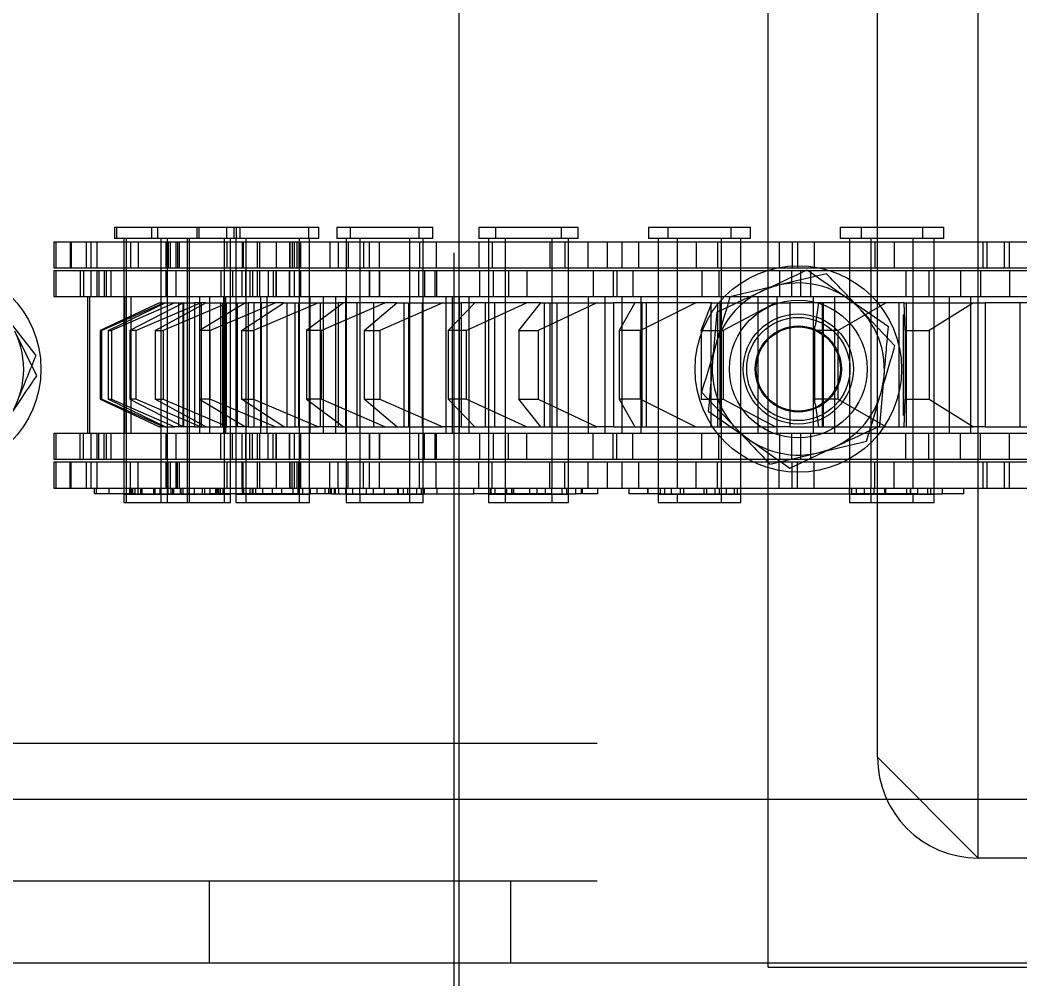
# Model space of a CAD drawing. Header units: metres. Extents: x 0 to 21025, y 0 to 14850.
# Drawn here: x 2676.8 to 2734.9, y 9045.7 to 9101.4 of the extents above; entities that cross this region are included whole.
import ezdxf

# ---------------------------------------------------------------- set-up
doc = ezdxf.new("R2010")
doc.units = ezdxf.units.M
doc.header["$LTSCALE"] = 25
doc.linetypes.add('HIDDEN2', pattern=[4.7625, 3.175, -1.5875])
for name, color, linetype in [('SL1', 8, 'Continuous'), ('SL4', 4, 'Continuous'), ('ST1', 7, 'HIDDEN2')]:
    doc.layers.add(name, color=color, linetype=linetype)

msp = doc.modelspace()

# ---------------------------------------------------------------- linework, layer by layer
at = {"layer": 'SL1'}
msp.add_line((2702.284, 9379.634), (2702.284, 9003.134), dxfattribs=at)
at = {"layer": 'SL4'}
for p, q in [((2723.646, 9086.677), (2720.838, 9086.007)), ((2727.615, 9082.484), (2725.63, 9084.58)), ((2677.759, 9080.754), (2676.488, 9083.346)), ((2716.383, 9079.804), (2718.367, 9077.707)), ((2720.351, 9075.61), (2723.159, 9076.28)), ((2598.759, 9056.144), (2753.999, 9056.144)), ((3543.761, 9046.619), (2593.759, 9046.619))]:
    msp.add_line(p, q, dxfattribs=at)
for centre, start, end in [((2721.999, 9081.144), 103.42102, 163.42102), ((2721.999, 9081.144), 43.42102, 103.42102), ((2721.999, 9081.144), 343.42102, 43.42102), ((2671.999, 9081.144), 326.13507, 26.13507), ((2721.999, 9081.144), 163.42102, 223.42102), ((2721.999, 9081.144), 283.42102, 343.42102), ((2721.999, 9081.144), 223.42102, 283.42102)]:
    msp.add_arc(centre, 5, start, end, dxfattribs=at)
for points, knots in [([(2725.63, 9084.58), (2725.583, 9084.63), (2724.913, 9085.338), (2724.257, 9086.032), (2723.646, 9086.677)], [0, 0, 0, 0, 0.070201, 1, 1, 1, 1]), ([(2720.838, 9086.007), (2720.772, 9085.991), (2719.824, 9085.765), (2718.894, 9085.543), (2718.03, 9085.337)], [0, 0, 0, 0, 0.070201, 1, 1, 1, 1]), ([(2718.03, 9085.337), (2717.974, 9085.147), (2717.706, 9084.246), (2717.427, 9083.309), (2717.207, 9082.57)], [0, 0, 0, 0, 0.2110008, 1, 1, 1, 1]), ([(2717.207, 9082.57), (2717.142, 9082.353), (2716.863, 9081.417), (2716.592, 9080.504), (2716.383, 9079.804)], [0, 0, 0, 0, 0.231849, 1, 1, 1, 1]), ([(2726.791, 9079.717), (2727.011, 9080.456), (2727.29, 9081.393), (2727.558, 9082.294), (2727.615, 9082.484)], [0, 0, 0, 0, 0.788999, 1, 1, 1, 1]), ([(2676.151, 9078.357), (2676.58, 9078.998), (2677.125, 9079.809), (2677.649, 9080.59), (2677.759, 9080.754)], [0, 0, 0, 0, 0.788999, 1, 1, 1, 1]), ([(2725.967, 9076.95), (2726.176, 9077.651), (2726.448, 9078.564), (2726.726, 9079.5), (2726.791, 9079.717)], [0, 0, 0, 0, 0.768151, 1, 1, 1, 1]), ([(2718.367, 9077.707), (2718.414, 9077.657), (2719.084, 9076.949), (2719.741, 9076.255), (2720.351, 9075.61)], [0, 0, 0, 0, 0.070201, 1, 1, 1, 1]), ([(2723.159, 9076.28), (2723.226, 9076.296), (2724.174, 9076.522), (2725.103, 9076.744), (2725.967, 9076.95)], [0, 0, 0, 0, 0.070201, 1, 1, 1, 1])]:
    msp.add_open_spline(points, degree=3, knots=knots, dxfattribs=at)
at = {"layer": 'ST1'}
for p, q in [((2720.249, 9046.384), (2720.249, 9336.384)), ((2732.449, 9052.734), (2732.449, 9330.034)), ((2726.599, 9058.584), (2726.599, 9324.184)), ((2701.999, 9008.519), (2701.999, 9153.134)), ((2682.271, 9089.384), (2684.421, 9089.384)), ((2682.271, 9089.384), (2682.271, 9088.725)), ((2682.391, 9089.384), (2682.391, 9088.725)), ((2684.421, 9089.384), (2687.641, 9089.384)), ((2684.421, 9089.384), (2684.421, 9088.725)), ((2684.776, 9089.384), (2684.776, 9088.725)), ((2687.068, 9088.725), (2687.068, 9089.384)), ((2687.188, 9088.725), (2687.188, 9089.384)), ((2687.641, 9089.384), (2688.772, 9089.384)), ((2688.772, 9089.384), (2691.992, 9089.384)), ((2688.772, 9089.384), (2688.772, 9088.725)), ((2689.218, 9088.725), (2689.218, 9089.384)), ((2689.35, 9089.384), (2689.35, 9088.725)), ((2689.573, 9088.725), (2689.573, 9089.384)), ((2691.992, 9089.384), (2693.569, 9089.384)), ((2693.569, 9089.384), (2694.147, 9089.384)), ((2693.569, 9088.725), (2693.569, 9089.384)), ((2694.147, 9088.725), (2694.147, 9089.384)), ((2695.182, 9089.384), (2699.142, 9089.384)), ((2695.182, 9089.384), (2695.182, 9088.725)), ((2695.966, 9089.384), (2695.966, 9088.725)), ((2699.142, 9089.384), (2699.979, 9089.384)), ((2699.979, 9089.384), (2700.763, 9089.384)), ((2699.979, 9088.725), (2699.979, 9089.384)), ((2700.763, 9088.725), (2700.763, 9089.384)), ((2703.448, 9089.384), (2707.407, 9089.384)), ((2703.448, 9089.384), (2703.448, 9088.725)), ((2704.412, 9089.384), (2704.412, 9088.725)), ((2707.407, 9089.384), (2708.245, 9089.384)), ((2708.245, 9089.384), (2709.209, 9089.384)), ((2708.245, 9088.725), (2708.245, 9089.384)), ((2709.209, 9088.725), (2709.209, 9089.384)), ((2713.302, 9089.384), (2717.802, 9089.384)), ((2713.302, 9089.384), (2713.302, 9088.725)), ((2714.415, 9089.384), (2714.415, 9088.725)), ((2717.802, 9089.384), (2718.099, 9089.384)), ((2718.099, 9089.384), (2719.212, 9089.384)), ((2718.099, 9088.725), (2718.099, 9089.384)), ((2719.212, 9088.725), (2719.212, 9089.384)), ((2724.428, 9089.384), (2728.928, 9089.384)), ((2724.428, 9089.384), (2724.428, 9088.725)), ((2725.655, 9089.384), (2725.655, 9088.725)), ((2728.928, 9089.384), (2729.225, 9089.384)), ((2729.225, 9089.384), (2730.452, 9089.384)), ((2729.225, 9088.725), (2729.225, 9089.384)), ((2730.452, 9088.725), (2730.452, 9089.384)), ((2678.75, 9088.541), (2680.9, 9088.541)), ((2678.75, 9088.541), (2678.75, 9087.021)), ((2678.869, 9088.541), (2678.869, 9087.021)), ((2679.703, 9088.541), (2679.703, 9087.021)), ((2679.763, 9088.541), (2679.763, 9087.021)), ((2680.657, 9087.021), (2680.657, 9088.541)), ((2680.9, 9088.541), (2683.213, 9088.541)), ((2680.9, 9088.541), (2680.9, 9087.021)), ((2681.255, 9088.541), (2681.255, 9087.021)), ((2684.421, 9088.725), (2682.271, 9088.725)), ((2682.825, 9088.725), (2682.825, 9074.227)), ((2682.825, 9088.541), (2682.825, 9087.021)), ((2682.944, 9088.725), (2682.944, 9074.227)), ((2682.944, 9088.541), (2682.944, 9087.021)), ((2683.213, 9088.541), (2683.213, 9087.021)), ((2683.213, 9088.541), (2685.25, 9088.541)), ((2683.657, 9088.541), (2683.657, 9087.021)), ((2687.641, 9088.725), (2684.421, 9088.725)), ((2684.975, 9088.725), (2684.975, 9074.227)), ((2684.975, 9088.541), (2684.975, 9087.021)), ((2685.25, 9088.541), (2691.661, 9088.541)), ((2685.25, 9088.541), (2685.25, 9087.021)), ((2685.33, 9088.725), (2685.33, 9074.227)), ((2685.33, 9088.541), (2685.33, 9087.021)), ((2685.388, 9088.541), (2685.388, 9087.021)), ((2685.526, 9087.021), (2685.526, 9088.541)), ((2685.829, 9088.541), (2685.829, 9087.021)), ((2685.944, 9088.541), (2685.944, 9087.021)), ((2686.059, 9087.021), (2686.059, 9088.541)), ((2686.515, 9074.227), (2686.515, 9088.725)), ((2686.515, 9087.021), (2686.515, 9088.541)), ((2686.634, 9074.227), (2686.634, 9088.725)), ((2686.634, 9087.021), (2686.634, 9088.541)), ((2688.772, 9088.725), (2687.641, 9088.725)), ((2688.665, 9074.227), (2688.665, 9088.725)), ((2688.665, 9087.021), (2688.665, 9088.541)), ((2691.992, 9088.725), (2688.772, 9088.725)), ((2688.802, 9088.541), (2688.802, 9087.021)), ((2689.02, 9074.227), (2689.02, 9088.725)), ((2689.02, 9087.021), (2689.02, 9088.541)), ((2689.325, 9088.725), (2689.325, 9074.227)), ((2689.325, 9088.541), (2689.325, 9087.021)), ((2689.696, 9088.541), (2689.696, 9087.021)), ((2689.756, 9088.541), (2689.756, 9087.021)), ((2689.904, 9088.725), (2689.904, 9074.227)), ((2689.904, 9088.541), (2689.904, 9087.021)), ((2690.59, 9087.021), (2690.59, 9088.541)), ((2690.709, 9087.021), (2690.709, 9088.541)), ((2691.661, 9088.541), (2695.854, 9088.541)), ((2691.661, 9088.541), (2691.661, 9087.021)), ((2693.569, 9088.725), (2691.992, 9088.725)), ((2692.445, 9088.541), (2692.445, 9087.021)), ((2692.463, 9088.541), (2692.463, 9087.021)), ((2692.602, 9088.541), (2692.602, 9087.021)), ((2692.74, 9087.021), (2692.74, 9088.541)), ((2692.864, 9088.541), (2692.864, 9087.021)), ((2692.979, 9088.541), (2692.979, 9087.021)), ((2693.015, 9074.227), (2693.015, 9088.725)), ((2693.015, 9087.021), (2693.015, 9088.541)), ((2693.095, 9087.021), (2693.095, 9088.541)), ((2694.147, 9088.725), (2693.569, 9088.725)), ((2693.594, 9074.227), (2693.594, 9088.725)), ((2693.594, 9087.021), (2693.594, 9088.541)), ((2694.777, 9088.541), (2694.777, 9087.021)), ((2699.142, 9088.725), (2695.182, 9088.725)), ((2695.267, 9088.541), (2695.267, 9087.021)), ((2695.736, 9088.725), (2695.736, 9074.227)), ((2695.736, 9088.541), (2695.736, 9087.021)), ((2695.854, 9088.541), (2695.854, 9087.021)), ((2695.854, 9088.541), (2699.986, 9088.541)), ((2696.52, 9088.725), (2696.52, 9074.227)), ((2696.52, 9088.541), (2696.52, 9087.021)), ((2696.745, 9088.541), (2696.745, 9087.021)), ((2697.09, 9087.021), (2697.09, 9088.541)), ((2697.669, 9087.021), (2697.669, 9088.541)), ((2699.979, 9088.725), (2699.142, 9088.725)), ((2699.426, 9074.227), (2699.426, 9088.725)), ((2699.426, 9087.021), (2699.426, 9088.541)), ((2700.763, 9088.725), (2699.979, 9088.725)), ((2699.986, 9088.541), (2699.986, 9087.021)), ((2699.986, 9088.541), (2709.78, 9088.541)), ((2700.21, 9074.227), (2700.21, 9088.725)), ((2700.21, 9087.021), (2700.21, 9088.541)), ((2700.967, 9088.541), (2700.967, 9087.021)), ((2703.441, 9088.541), (2703.441, 9087.021)), ((2707.407, 9088.725), (2703.448, 9088.725)), ((2704.001, 9088.725), (2704.001, 9074.227)), ((2704.001, 9088.541), (2704.001, 9087.021)), ((2704.208, 9088.541), (2704.208, 9087.021)), ((2704.965, 9088.725), (2704.965, 9074.227)), ((2704.965, 9088.541), (2704.965, 9087.021)), ((2708.245, 9088.725), (2707.407, 9088.725)), ((2707.573, 9088.541), (2707.573, 9087.021)), ((2707.691, 9074.227), (2707.691, 9088.725)), ((2707.691, 9087.021), (2707.691, 9088.541)), ((2709.209, 9088.725), (2708.245, 9088.725)), ((2708.431, 9088.541), (2708.431, 9087.021)), ((2708.655, 9074.227), (2708.655, 9088.725)), ((2708.655, 9087.021), (2708.655, 9088.541)), ((2709.78, 9088.541), (2716.073, 9088.541)), ((2709.78, 9088.541), (2709.78, 9087.021)), ((2710.894, 9088.541), (2710.894, 9087.021)), ((2711.766, 9087.021), (2711.766, 9088.541)), ((2712.73, 9087.021), (2712.73, 9088.541)), ((2717.802, 9088.725), (2713.302, 9088.725)), ((2713.855, 9088.725), (2713.855, 9074.227)), ((2713.855, 9088.541), (2713.855, 9087.021)), ((2714.969, 9088.725), (2714.969, 9074.227)), ((2714.969, 9088.541), (2714.969, 9087.021)), ((2716.073, 9088.541), (2716.073, 9087.021)), ((2716.073, 9088.541), (2721.636, 9088.541)), ((2717.297, 9088.541), (2717.297, 9087.021)), ((2717.545, 9074.227), (2717.545, 9088.725)), ((2717.545, 9087.021), (2717.545, 9088.541)), ((2718.099, 9088.725), (2717.802, 9088.725)), ((2719.212, 9088.725), (2718.099, 9088.725)), ((2718.659, 9074.227), (2718.659, 9088.725)), ((2718.659, 9087.021), (2718.659, 9088.541)), ((2720.891, 9088.541), (2720.891, 9087.021)), ((2721.636, 9088.541), (2721.636, 9087.021)), ((2721.636, 9088.541), (2732.747, 9088.541)), ((2721.95, 9088.541), (2721.95, 9087.021)), ((2722.917, 9088.541), (2722.917, 9087.021)), ((2728.928, 9088.725), (2724.428, 9088.725)), ((2724.982, 9088.725), (2724.982, 9074.227)), ((2724.982, 9088.541), (2724.982, 9087.021)), ((2726.208, 9088.725), (2726.208, 9074.227)), ((2726.208, 9088.541), (2726.208, 9087.021)), ((2726.454, 9088.541), (2726.454, 9087.021)), ((2727.57, 9088.541), (2727.57, 9087.021)), ((2728.672, 9074.227), (2728.672, 9088.725)), ((2728.672, 9087.021), (2728.672, 9088.541)), ((2729.225, 9088.725), (2728.928, 9088.725)), ((2730.452, 9088.725), (2729.225, 9088.725)), ((2729.898, 9074.227), (2729.898, 9088.725)), ((2729.898, 9087.021), (2729.898, 9088.541)), ((2732.747, 9088.541), (2732.948, 9088.541)), ((2732.747, 9087.021), (2732.747, 9088.541)), ((2732.948, 9088.541), (2741.292, 9088.541)), ((2732.948, 9088.541), (2732.948, 9087.021)), ((2733.973, 9087.021), (2733.973, 9088.541)), ((2734.248, 9088.541), (2734.248, 9087.021)), ((2678.75, 9087.021), (2680.9, 9087.021)), ((2678.75, 9086.869), (2680.283, 9086.869)), ((2678.75, 9086.869), (2678.75, 9085.349)), ((2678.869, 9086.869), (2678.869, 9085.349)), ((2680.283, 9086.869), (2680.283, 9085.349)), ((2680.283, 9086.869), (2680.9, 9086.869)), ((2680.478, 9086.869), (2680.478, 9085.349)), ((2680.9, 9087.021), (2683.213, 9087.021)), ((2680.9, 9086.869), (2685.25, 9086.869)), ((2680.9, 9086.869), (2680.9, 9085.349)), ((2681.255, 9086.869), (2681.255, 9085.349)), ((2681.358, 9086.869), (2681.358, 9085.349)), ((2681.671, 9086.869), (2681.671, 9085.349)), ((2681.816, 9085.349), (2681.816, 9086.869)), ((2682.087, 9085.349), (2682.087, 9086.869)), ((2682.825, 9086.869), (2682.825, 9085.349)), ((2682.944, 9086.869), (2682.944, 9085.349)), ((2683.213, 9087.021), (2685.25, 9087.021)), ((2684.975, 9086.869), (2684.975, 9085.349)), ((2685.25, 9087.021), (2691.661, 9087.021)), ((2685.25, 9086.869), (2688.459, 9086.869)), ((2685.25, 9086.869), (2685.25, 9085.349)), ((2685.33, 9086.869), (2685.33, 9085.349)), ((2685.829, 9086.869), (2685.829, 9085.349)), ((2686.515, 9085.349), (2686.515, 9086.869)), ((2686.634, 9085.349), (2686.634, 9086.869)), ((2688.459, 9086.869), (2688.459, 9085.349)), ((2688.459, 9086.869), (2691.661, 9086.869)), ((2688.665, 9085.349), (2688.665, 9086.869)), ((2689.02, 9085.349), (2689.02, 9086.869)), ((2689.138, 9086.869), (2689.138, 9085.349)), ((2689.325, 9086.869), (2689.325, 9085.349)), ((2689.674, 9086.869), (2689.674, 9085.349)), ((2689.877, 9086.869), (2689.877, 9085.349)), ((2689.904, 9086.869), (2689.904, 9085.349)), ((2690.132, 9086.869), (2690.132, 9085.349)), ((2690.293, 9086.869), (2690.293, 9085.349)), ((2690.59, 9085.349), (2690.59, 9086.869)), ((2690.709, 9085.349), (2690.709, 9086.869)), ((2691.207, 9086.869), (2691.207, 9085.349)), ((2691.486, 9086.869), (2691.486, 9085.349)), ((2691.661, 9087.021), (2695.854, 9087.021)), ((2691.661, 9086.869), (2699.926, 9086.869)), ((2691.661, 9086.869), (2691.661, 9085.349)), ((2691.665, 9086.869), (2691.665, 9085.349)), ((2691.669, 9085.349), (2691.669, 9086.869)), ((2692.445, 9086.869), (2692.445, 9085.349)), ((2692.446, 9086.869), (2692.446, 9085.349)), ((2692.447, 9085.349), (2692.447, 9086.869)), ((2692.74, 9085.349), (2692.74, 9086.869)), ((2693.015, 9085.349), (2693.015, 9086.869)), ((2693.095, 9085.349), (2693.095, 9086.869)), ((2693.594, 9085.349), (2693.594, 9086.869)), ((2695.736, 9086.869), (2695.736, 9085.349)), ((2695.854, 9087.021), (2699.986, 9087.021)), ((2696.52, 9086.869), (2696.52, 9085.349)), ((2697.082, 9086.869), (2697.082, 9085.349)), ((2697.086, 9086.869), (2697.086, 9085.349)), ((2697.09, 9085.349), (2697.09, 9086.869)), ((2697.667, 9086.869), (2697.667, 9085.349)), ((2697.668, 9086.869), (2697.668, 9085.349)), ((2697.669, 9085.349), (2697.669, 9086.869)), ((2699.426, 9085.349), (2699.426, 9086.869)), ((2699.926, 9086.869), (2705.158, 9086.869)), ((2699.926, 9086.869), (2699.926, 9085.349)), ((2699.986, 9087.021), (2709.78, 9087.021)), ((2700.21, 9085.349), (2700.21, 9086.869)), ((2700.291, 9086.869), (2700.291, 9085.349)), ((2700.89, 9086.869), (2700.89, 9085.349)), ((2700.976, 9086.869), (2700.976, 9085.349)), ((2703.501, 9085.349), (2703.501, 9086.869)), ((2704.001, 9086.869), (2704.001, 9085.349)), ((2704.285, 9085.349), (2704.285, 9086.869)), ((2704.965, 9086.869), (2704.965, 9085.349)), ((2705.158, 9086.869), (2705.158, 9085.349)), ((2705.158, 9086.869), (2710.085, 9086.869)), ((2706.233, 9086.869), (2706.233, 9085.349)), ((2707.691, 9085.349), (2707.691, 9086.869)), ((2708.655, 9085.349), (2708.655, 9086.869)), ((2709.78, 9087.021), (2716.073, 9087.021)), ((2710.085, 9086.869), (2710.085, 9085.349)), ((2710.085, 9086.869), (2720.907, 9086.869)), ((2711.235, 9086.869), (2711.235, 9085.349)), ((2711.462, 9086.869), (2711.462, 9085.349)), ((2712.39, 9086.869), (2712.39, 9085.349)), ((2713.855, 9086.869), (2713.855, 9085.349)), ((2714.969, 9086.869), (2714.969, 9085.349)), ((2716.073, 9087.021), (2721.636, 9087.021)), ((2716.389, 9086.869), (2716.389, 9085.349)), ((2717.391, 9086.869), (2717.391, 9085.349)), ((2717.545, 9085.349), (2717.545, 9086.869)), ((2718.659, 9085.349), (2718.659, 9086.869)), ((2720.907, 9086.869), (2728.248, 9086.869)), ((2720.907, 9086.869), (2720.907, 9085.349)), ((2721.62, 9085.349), (2721.62, 9086.869)), ((2721.636, 9087.021), (2732.747, 9087.021)), ((2722.133, 9086.869), (2722.133, 9085.349)), ((2722.734, 9085.349), (2722.734, 9086.869)), ((2724.982, 9086.869), (2724.982, 9085.349)), ((2726.208, 9086.869), (2726.208, 9085.349)), ((2728.248, 9086.869), (2728.248, 9085.349)), ((2728.248, 9086.869), (2734.269, 9086.869)), ((2728.672, 9085.349), (2728.672, 9086.869)), ((2729.583, 9086.869), (2729.583, 9085.349)), ((2729.898, 9085.349), (2729.898, 9086.869)), ((2731.426, 9086.869), (2731.426, 9085.349)), ((2732.581, 9086.869), (2732.581, 9085.349)), ((2732.747, 9087.021), (2732.948, 9087.021)), ((2732.948, 9087.021), (2741.292, 9087.021)), ((2734.269, 9086.869), (2734.269, 9085.349)), ((2734.269, 9086.869), (2744.788, 9086.869)), ((2678.75, 9085.349), (2680.283, 9085.349)), ((2680.283, 9085.349), (2680.9, 9085.349)), ((2680.71, 9085.349), (2680.71, 9077.419)), ((2680.829, 9085.349), (2680.829, 9077.419)), ((2680.9, 9085.349), (2685.25, 9085.349)), ((2682.825, 9085.349), (2682.825, 9077.419)), ((2682.86, 9085.349), (2682.86, 9077.419)), ((2682.944, 9085.349), (2682.944, 9077.419)), ((2683.215, 9085.349), (2683.215, 9077.419)), ((2684.975, 9085.349), (2684.975, 9077.419)), ((2685.25, 9085.349), (2688.459, 9085.349)), ((2685.33, 9085.349), (2685.33, 9077.419)), ((2686.515, 9077.419), (2686.515, 9085.349)), ((2686.634, 9077.419), (2686.634, 9085.349)), ((2687.21, 9085.349), (2687.21, 9077.419)), ((2687.789, 9085.349), (2687.789, 9077.419)), ((2688.459, 9085.349), (2691.661, 9085.349)), ((2688.63, 9077.419), (2688.63, 9085.349)), ((2688.665, 9077.419), (2688.665, 9085.349)), ((2688.749, 9077.419), (2688.749, 9085.349)), ((2689.02, 9077.419), (2689.02, 9085.349)), ((2689.325, 9085.349), (2689.325, 9077.419)), ((2689.904, 9085.349), (2689.904, 9077.419)), ((2690.78, 9077.419), (2690.78, 9085.349)), ((2691.135, 9077.419), (2691.135, 9085.349)), ((2691.661, 9085.349), (2699.926, 9085.349)), ((2693.015, 9077.419), (2693.015, 9085.349)), ((2693.594, 9077.419), (2693.594, 9085.349)), ((2693.621, 9085.349), (2693.621, 9077.419)), ((2694.405, 9085.349), (2694.405, 9077.419)), ((2695.13, 9077.419), (2695.13, 9085.349)), ((2695.709, 9077.419), (2695.709, 9085.349)), ((2695.736, 9085.349), (2695.736, 9077.419)), ((2696.52, 9085.349), (2696.52, 9077.419)), ((2699.426, 9077.419), (2699.426, 9085.349)), ((2699.926, 9085.349), (2705.158, 9085.349)), ((2700.21, 9077.419), (2700.21, 9085.349)), ((2701.541, 9077.419), (2701.541, 9085.349)), ((2701.886, 9085.349), (2701.886, 9077.419)), ((2702.325, 9077.419), (2702.325, 9085.349)), ((2702.85, 9085.349), (2702.85, 9077.419)), ((2704.001, 9085.349), (2704.001, 9077.419)), ((2704.965, 9085.349), (2704.965, 9077.419)), ((2705.158, 9085.349), (2710.085, 9085.349)), ((2707.691, 9077.419), (2707.691, 9085.349)), ((2708.655, 9077.419), (2708.655, 9085.349)), ((2709.806, 9077.419), (2709.806, 9085.349)), ((2710.085, 9085.349), (2720.907, 9085.349)), ((2710.77, 9077.419), (2710.77, 9085.349)), ((2711.74, 9085.349), (2711.74, 9077.419)), ((2712.854, 9085.349), (2712.854, 9077.419)), ((2713.855, 9085.349), (2713.855, 9077.419)), ((2714.969, 9085.349), (2714.969, 9077.419)), ((2717.545, 9077.419), (2717.545, 9085.349)), ((2718.659, 9077.419), (2718.659, 9085.349)), ((2719.66, 9077.419), (2719.66, 9085.349)), ((2720.774, 9077.419), (2720.774, 9085.349)), ((2720.907, 9085.349), (2728.248, 9085.349)), ((2722.867, 9085.349), (2722.867, 9077.419)), ((2724.093, 9085.349), (2724.093, 9077.419)), ((2727.229, 9083.59), (2724.862, 9085.243)), ((2724.982, 9085.349), (2724.982, 9077.419)), ((2726.208, 9085.349), (2726.208, 9077.419)), ((2728.248, 9085.349), (2734.269, 9085.349)), ((2728.672, 9077.419), (2728.672, 9085.349)), ((2729.898, 9077.419), (2729.898, 9085.349)), ((2730.787, 9077.419), (2730.787, 9085.349)), ((2732.013, 9077.419), (2732.013, 9085.349)), ((2734.269, 9085.349), (2744.788, 9085.349)), ((2684.896, 9084.984), (2681.443, 9083.384)), ((2681.519, 9083.384), (2685.115, 9084.984)), ((2681.9, 9083.384), (2685.219, 9084.984)), ((2685.773, 9084.984), (2682.092, 9083.384)), ((2686.28, 9084.984), (2683.166, 9083.384)), ((2683.509, 9083.384), (2687.267, 9084.984)), ((2684.639, 9083.384), (2687.575, 9084.984)), ((2684.896, 9084.984), (2685.219, 9084.984)), ((2688.885, 9084.984), (2685.094, 9083.384)), ((2685.219, 9084.984), (2685.773, 9084.984)), ((2685.773, 9084.984), (2686.923, 9084.984)), ((2686, 9084.984), (2686, 9077.784)), ((2686.25, 9084.984), (2686.25, 9077.784)), ((2686.292, 9084.984), (2686.292, 9077.784)), ((2686.923, 9084.984), (2686.923, 9077.784)), ((2687.575, 9084.984), (2686.923, 9084.984)), ((2689.883, 9084.984), (2687.208, 9083.384)), ((2687.303, 9084.984), (2687.303, 9077.784)), ((2687.575, 9084.984), (2688.885, 9084.984)), ((2687.805, 9083.384), (2691.604, 9084.984)), ((2688.426, 9084.984), (2688.426, 9077.784)), ((2688.551, 9084.984), (2688.551, 9077.784)), ((2688.774, 9077.784), (2688.774, 9084.984)), ((2688.885, 9084.984), (2690.044, 9084.984)), ((2689.417, 9077.784), (2689.417, 9084.984)), ((2689.649, 9083.384), (2692.106, 9084.984)), ((2690.044, 9084.984), (2690.044, 9077.784)), ((2692.106, 9084.984), (2690.044, 9084.984)), ((2694.131, 9084.984), (2690.352, 9083.384)), ((2690.397, 9077.784), (2690.397, 9084.984)), ((2690.791, 9084.984), (2690.791, 9077.784)), ((2692.106, 9084.984), (2694.131, 9084.984)), ((2692.306, 9077.784), (2692.306, 9084.984)), ((2692.751, 9084.984), (2692.751, 9077.784)), ((2692.956, 9084.984), (2692.956, 9077.784)), ((2695.587, 9084.984), (2693.437, 9083.384)), ((2694.131, 9084.984), (2695.261, 9084.984)), ((2694.234, 9077.784), (2694.234, 9084.984)), ((2694.271, 9083.384), (2697.988, 9084.984)), ((2695.261, 9084.984), (2695.261, 9077.784)), ((2698.668, 9084.984), (2695.261, 9084.984)), ((2696.352, 9084.984), (2696.352, 9077.784)), ((2696.769, 9083.384), (2698.668, 9084.984)), ((2697.347, 9077.784), (2697.347, 9084.984)), ((2701.342, 9084.984), (2697.697, 9083.384)), ((2698.668, 9084.984), (2701.342, 9084.984)), ((2699.087, 9084.984), (2699.087, 9077.784)), ((2699.363, 9084.984), (2699.363, 9077.784)), ((2700.162, 9077.784), (2700.162, 9084.984)), ((2701.342, 9084.984), (2702.408, 9084.984)), ((2703.21, 9084.984), (2701.654, 9083.384)), ((2702.408, 9084.984), (2702.408, 9077.784)), ((2707.05, 9084.984), (2702.408, 9084.984)), ((2702.697, 9083.384), (2706.214, 9084.984)), ((2703.807, 9084.984), (2703.807, 9077.784)), ((2704.379, 9077.784), (2704.379, 9084.984)), ((2705.769, 9083.384), (2707.05, 9084.984)), ((2710.287, 9084.984), (2706.892, 9083.384)), ((2707.05, 9084.984), (2710.287, 9084.984)), ((2707.228, 9084.984), (2707.228, 9077.784)), ((2707.568, 9084.984), (2707.568, 9077.784)), ((2707.99, 9077.784), (2707.99, 9084.984)), ((2710.287, 9084.984), (2711.254, 9084.984)), ((2711.254, 9084.984), (2711.254, 9077.784)), ((2716.982, 9084.984), (2711.254, 9084.984)), ((2712.506, 9084.984), (2711.595, 9083.384)), ((2712.814, 9083.384), (2716.017, 9084.984)), ((2712.916, 9084.984), (2712.916, 9077.784)), ((2713.175, 9077.784), (2713.175, 9084.984)), ((2716.36, 9083.384), (2716.982, 9084.984)), ((2716.914, 9084.984), (2716.914, 9077.784)), ((2716.982, 9084.984), (2720.678, 9084.984)), ((2717.306, 9084.984), (2717.306, 9077.784)), ((2717.467, 9077.784), (2717.467, 9084.984)), ((2720.678, 9084.984), (2717.643, 9083.384)), ((2720.678, 9084.984), (2721.515, 9084.984)), ((2721.515, 9084.984), (2721.515, 9077.784)), ((2728.145, 9084.984), (2721.515, 9084.984)), ((2723.178, 9084.984), (2722.977, 9083.632)), ((2723.387, 9084.984), (2723.387, 9077.784)), ((2723.453, 9077.784), (2723.453, 9084.984)), ((2724.295, 9083.384), (2727.081, 9084.984)), ((2727.832, 9084.984), (2727.832, 9077.784)), ((2728.203, 9083.384), (2728.145, 9084.984)), ((2728.145, 9084.984), (2732.181, 9084.984)), ((2728.265, 9084.984), (2728.265, 9077.784)), ((2728.287, 9077.784), (2728.287, 9084.984)), ((2732.181, 9084.984), (2729.604, 9083.384)), ((2732.181, 9084.984), (2732.861, 9084.984)), ((2732.861, 9084.984), (2732.861, 9077.784)), ((2740.092, 9084.984), (2732.861, 9084.984)), ((2734.874, 9084.984), (2734.874, 9077.784)), ((2677.719, 9081.925), (2675.951, 9084.207)), ((2717.266, 9084.45), (2717.017, 9081.574)), ((2728.085, 9084.317), (2728.085, 9078.45)), ((2681.443, 9083.384), (2681.443, 9079.384)), ((2681.519, 9083.384), (2681.443, 9083.384)), ((2681.519, 9083.384), (2681.519, 9079.384)), ((2681.9, 9083.384), (2682.092, 9083.384)), ((2681.9, 9083.384), (2681.9, 9079.384)), ((2682.092, 9083.384), (2682.092, 9079.384)), ((2683.166, 9083.384), (2683.166, 9079.384)), ((2683.509, 9083.384), (2683.166, 9083.384)), ((2683.509, 9083.384), (2683.509, 9079.384)), ((2684.639, 9083.384), (2685.094, 9083.384)), ((2684.639, 9083.384), (2684.639, 9079.384)), ((2685.094, 9083.384), (2685.094, 9079.384)), ((2687.208, 9083.384), (2687.208, 9079.384)), ((2687.805, 9083.384), (2687.208, 9083.384)), ((2687.805, 9083.384), (2687.805, 9079.384)), ((2689.649, 9083.384), (2690.352, 9083.384)), ((2689.649, 9083.384), (2689.649, 9079.384)), ((2690.352, 9083.384), (2690.352, 9079.384)), ((2693.437, 9083.384), (2693.437, 9079.384)), ((2694.271, 9083.384), (2693.437, 9083.384)), ((2694.271, 9083.384), (2694.271, 9079.384)), ((2696.769, 9083.384), (2697.697, 9083.384)), ((2696.769, 9083.384), (2696.769, 9079.384)), ((2697.697, 9083.384), (2697.697, 9079.384)), ((2701.654, 9083.384), (2701.654, 9079.384)), ((2702.697, 9083.384), (2701.654, 9083.384)), ((2702.697, 9083.384), (2702.697, 9079.384)), ((2705.769, 9083.384), (2706.892, 9083.384)), ((2705.769, 9083.384), (2705.769, 9079.384)), ((2706.892, 9083.384), (2706.892, 9079.384)), ((2711.595, 9083.384), (2711.595, 9079.384)), ((2712.814, 9083.384), (2711.595, 9083.384)), ((2712.814, 9083.384), (2712.814, 9079.384)), ((2716.36, 9083.384), (2717.643, 9083.384)), ((2716.36, 9083.384), (2716.36, 9079.384)), ((2717.643, 9083.384), (2717.643, 9079.384)), ((2722.931, 9083.632), (2722.931, 9079.135)), ((2722.94, 9083.384), (2722.94, 9079.384)), ((2724.295, 9083.384), (2722.94, 9083.384)), ((2724.295, 9083.384), (2724.295, 9079.384)), ((2728.203, 9083.384), (2729.604, 9083.384)), ((2728.203, 9083.384), (2728.203, 9079.384)), ((2729.604, 9083.384), (2729.604, 9079.384)), ((2726.732, 9077.838), (2726.98, 9080.714)), ((2681.443, 9079.384), (2684.896, 9077.784)), ((2681.519, 9079.384), (2681.443, 9079.384)), ((2685.115, 9077.784), (2681.519, 9079.384)), ((2685.219, 9077.784), (2681.9, 9079.384)), ((2681.9, 9079.384), (2682.092, 9079.384)), ((2682.092, 9079.384), (2685.773, 9077.784)), ((2683.166, 9079.384), (2686.28, 9077.784)), ((2683.509, 9079.384), (2683.166, 9079.384)), ((2687.267, 9077.784), (2683.509, 9079.384)), ((2687.575, 9077.784), (2684.639, 9079.384)), ((2684.639, 9079.384), (2685.094, 9079.384)), ((2685.094, 9079.384), (2688.885, 9077.784)), ((2687.208, 9079.384), (2689.883, 9077.784)), ((2687.805, 9079.384), (2687.208, 9079.384)), ((2691.604, 9077.784), (2687.805, 9079.384)), ((2692.106, 9077.784), (2689.649, 9079.384)), ((2689.649, 9079.384), (2690.352, 9079.384)), ((2690.352, 9079.384), (2694.131, 9077.784)), ((2693.437, 9079.384), (2695.587, 9077.784)), ((2694.271, 9079.384), (2693.437, 9079.384)), ((2697.988, 9077.784), (2694.271, 9079.384)), ((2698.668, 9077.784), (2696.769, 9079.384)), ((2696.769, 9079.384), (2697.697, 9079.384)), ((2697.697, 9079.384), (2701.342, 9077.784)), ((2701.654, 9079.384), (2703.21, 9077.784)), ((2702.697, 9079.384), (2701.654, 9079.384)), ((2706.214, 9077.784), (2702.697, 9079.384)), ((2707.05, 9077.784), (2705.769, 9079.384)), ((2705.769, 9079.384), (2706.892, 9079.384)), ((2706.892, 9079.384), (2710.287, 9077.784)), ((2711.595, 9079.384), (2712.506, 9077.784)), ((2712.814, 9079.384), (2711.595, 9079.384)), ((2716.017, 9077.784), (2712.814, 9079.384)), ((2716.36, 9079.384), (2717.643, 9079.384)), ((2717.643, 9079.384), (2720.678, 9077.784)), ((2724.295, 9079.384), (2722.94, 9079.384)), ((2727.081, 9077.784), (2724.295, 9079.384)), ((2728.145, 9077.784), (2728.203, 9079.384)), ((2728.203, 9079.384), (2729.604, 9079.384)), ((2729.604, 9079.384), (2732.181, 9077.784)), ((2716.769, 9078.698), (2719.136, 9077.044)), ((2722.977, 9079.135), (2723.178, 9077.784)), ((2685.219, 9077.784), (2684.896, 9077.784)), ((2685.219, 9077.784), (2685.773, 9077.784)), ((2686.923, 9077.784), (2685.773, 9077.784)), ((2686.923, 9077.784), (2687.575, 9077.784)), ((2687.575, 9077.784), (2688.885, 9077.784)), ((2690.044, 9077.784), (2688.885, 9077.784)), ((2690.044, 9077.784), (2692.106, 9077.784)), ((2692.106, 9077.784), (2694.131, 9077.784)), ((2695.261, 9077.784), (2694.131, 9077.784)), ((2695.261, 9077.784), (2698.668, 9077.784)), ((2698.668, 9077.784), (2701.342, 9077.784)), ((2702.408, 9077.784), (2701.342, 9077.784)), ((2702.408, 9077.784), (2707.05, 9077.784)), ((2707.05, 9077.784), (2710.287, 9077.784)), ((2711.254, 9077.784), (2710.287, 9077.784)), ((2711.254, 9077.784), (2716.982, 9077.784)), ((2716.982, 9077.784), (2720.678, 9077.784)), ((2721.515, 9077.784), (2720.678, 9077.784)), ((2721.515, 9077.784), (2728.145, 9077.784)), ((2728.145, 9077.784), (2732.181, 9077.784)), ((2732.861, 9077.784), (2732.181, 9077.784)), ((2732.861, 9077.784), (2740.092, 9077.784)), ((2678.75, 9077.419), (2680.283, 9077.419)), ((2678.75, 9077.419), (2678.75, 9075.899)), ((2678.869, 9077.419), (2678.869, 9075.899)), ((2680.283, 9075.899), (2680.283, 9077.419)), ((2680.283, 9077.419), (2680.9, 9077.419)), ((2680.478, 9075.899), (2680.478, 9077.419)), ((2680.9, 9077.419), (2685.25, 9077.419)), ((2680.9, 9077.419), (2680.9, 9075.899)), ((2681.255, 9077.419), (2681.255, 9075.899)), ((2681.358, 9075.899), (2681.358, 9077.419)), ((2681.671, 9075.899), (2681.671, 9077.419)), ((2681.816, 9075.899), (2681.816, 9077.419)), ((2682.087, 9075.899), (2682.087, 9077.419)), ((2682.825, 9077.419), (2682.825, 9075.899)), ((2682.944, 9077.419), (2682.944, 9075.899)), ((2684.975, 9077.419), (2684.975, 9075.899)), ((2685.25, 9077.419), (2688.459, 9077.419)), ((2685.25, 9077.419), (2685.25, 9075.899)), ((2685.33, 9077.419), (2685.33, 9075.899)), ((2685.829, 9077.419), (2685.829, 9075.899)), ((2686.515, 9075.899), (2686.515, 9077.419)), ((2686.634, 9075.899), (2686.634, 9077.419)), ((2688.459, 9075.899), (2688.459, 9077.419)), ((2688.459, 9077.419), (2691.661, 9077.419)), ((2688.665, 9075.899), (2688.665, 9077.419)), ((2689.02, 9075.899), (2689.02, 9077.419)), ((2689.138, 9075.899), (2689.138, 9077.419)), ((2689.325, 9077.419), (2689.325, 9075.899)), ((2689.674, 9077.419), (2689.674, 9075.899)), ((2689.877, 9077.419), (2689.877, 9075.899)), ((2689.904, 9077.419), (2689.904, 9075.899)), ((2690.132, 9075.899), (2690.132, 9077.419)), ((2690.293, 9075.899), (2690.293, 9077.419)), ((2690.59, 9075.899), (2690.59, 9077.419)), ((2690.709, 9075.899), (2690.709, 9077.419)), ((2691.207, 9075.899), (2691.207, 9077.419)), ((2691.486, 9075.899), (2691.486, 9077.419)), ((2691.661, 9077.419), (2699.926, 9077.419)), ((2691.661, 9077.419), (2691.661, 9075.899)), ((2691.665, 9075.899), (2691.665, 9077.419)), ((2691.669, 9075.899), (2691.669, 9077.419)), ((2692.445, 9077.419), (2692.445, 9075.899)), ((2692.446, 9075.899), (2692.446, 9077.419)), ((2692.447, 9075.899), (2692.447, 9077.419)), ((2692.74, 9075.899), (2692.74, 9077.419)), ((2693.015, 9075.899), (2693.015, 9077.419)), ((2693.095, 9075.899), (2693.095, 9077.419)), ((2693.594, 9075.899), (2693.594, 9077.419)), ((2695.736, 9077.419), (2695.736, 9075.899)), ((2696.52, 9077.419), (2696.52, 9075.899)), ((2697.082, 9077.419), (2697.082, 9075.899)), ((2697.086, 9075.899), (2697.086, 9077.419)), ((2697.09, 9075.899), (2697.09, 9077.419)), ((2697.667, 9077.419), (2697.667, 9075.899)), ((2697.668, 9075.899), (2697.668, 9077.419)), ((2697.669, 9075.899), (2697.669, 9077.419)), ((2699.426, 9075.899), (2699.426, 9077.419)), ((2699.926, 9077.419), (2705.158, 9077.419)), ((2699.926, 9077.419), (2699.926, 9075.899)), ((2700.21, 9075.899), (2700.21, 9077.419)), ((2700.291, 9075.899), (2700.291, 9077.419)), ((2700.89, 9077.419), (2700.89, 9075.899)), ((2700.976, 9075.899), (2700.976, 9077.419)), ((2703.501, 9075.899), (2703.501, 9077.419)), ((2704.001, 9077.419), (2704.001, 9075.899)), ((2704.285, 9075.899), (2704.285, 9077.419)), ((2704.965, 9077.419), (2704.965, 9075.899)), ((2705.158, 9075.899), (2705.158, 9077.419)), ((2705.158, 9077.419), (2710.085, 9077.419)), ((2706.233, 9075.899), (2706.233, 9077.419)), ((2707.691, 9075.899), (2707.691, 9077.419)), ((2708.655, 9075.899), (2708.655, 9077.419)), ((2710.085, 9075.899), (2710.085, 9077.419)), ((2710.085, 9077.419), (2720.907, 9077.419)), ((2711.235, 9075.899), (2711.235, 9077.419)), ((2711.462, 9075.899), (2711.462, 9077.419)), ((2712.39, 9075.899), (2712.39, 9077.419)), ((2713.855, 9077.419), (2713.855, 9075.899)), ((2714.969, 9077.419), (2714.969, 9075.899)), ((2716.389, 9075.899), (2716.389, 9077.419)), ((2717.391, 9075.899), (2717.391, 9077.419)), ((2717.545, 9075.899), (2717.545, 9077.419)), ((2718.659, 9075.899), (2718.659, 9077.419)), ((2720.907, 9077.419), (2728.248, 9077.419)), ((2720.907, 9077.419), (2720.907, 9075.899)), ((2721.62, 9075.899), (2721.62, 9077.419)), ((2722.133, 9077.419), (2722.133, 9075.899)), ((2722.734, 9075.899), (2722.734, 9077.419)), ((2724.982, 9077.419), (2724.982, 9075.899)), ((2726.208, 9077.419), (2726.208, 9075.899)), ((2728.248, 9075.899), (2728.248, 9077.419)), ((2728.248, 9077.419), (2734.269, 9077.419)), ((2728.672, 9075.899), (2728.672, 9077.419)), ((2729.583, 9075.899), (2729.583, 9077.419)), ((2729.898, 9075.899), (2729.898, 9077.419)), ((2731.426, 9075.899), (2731.426, 9077.419)), ((2732.581, 9075.899), (2732.581, 9077.419)), ((2734.269, 9075.899), (2734.269, 9077.419)), ((2734.269, 9077.419), (2744.788, 9077.419)), ((2678.75, 9075.899), (2680.283, 9075.899)), ((2680.283, 9075.899), (2680.9, 9075.899)), ((2680.9, 9075.899), (2685.25, 9075.899)), ((2685.25, 9075.899), (2688.459, 9075.899)), ((2688.459, 9075.899), (2691.661, 9075.899)), ((2691.661, 9075.899), (2699.926, 9075.899)), ((2699.926, 9075.899), (2705.158, 9075.899)), ((2705.158, 9075.899), (2710.085, 9075.899)), ((2710.085, 9075.899), (2720.907, 9075.899)), ((2720.907, 9075.899), (2728.248, 9075.899)), ((2728.248, 9075.899), (2734.269, 9075.899)), ((2734.269, 9075.899), (2744.788, 9075.899)), ((2678.75, 9075.747), (2680.9, 9075.747)), ((2678.75, 9075.747), (2678.75, 9074.227)), ((2678.869, 9075.747), (2678.869, 9074.227)), ((2679.703, 9074.227), (2679.703, 9075.747)), ((2679.763, 9074.227), (2679.763, 9075.747)), ((2680.657, 9074.227), (2680.657, 9075.747)), ((2680.9, 9075.747), (2683.213, 9075.747)), ((2680.9, 9075.747), (2680.9, 9074.227)), ((2681.255, 9075.747), (2681.255, 9074.227)), ((2682.825, 9075.747), (2682.825, 9073.894)), ((2682.944, 9075.747), (2682.944, 9073.894)), ((2683.213, 9074.227), (2683.213, 9075.747)), ((2683.213, 9075.747), (2685.25, 9075.747)), ((2683.657, 9074.227), (2683.657, 9075.747)), ((2684.975, 9075.747), (2684.975, 9073.894)), ((2685.25, 9075.747), (2691.661, 9075.747)), ((2685.25, 9075.747), (2685.25, 9074.227)), ((2685.33, 9075.747), (2685.33, 9073.894)), ((2685.388, 9074.227), (2685.388, 9075.747)), ((2685.526, 9074.227), (2685.526, 9075.747)), ((2685.829, 9075.747), (2685.829, 9074.227)), ((2685.944, 9074.227), (2685.944, 9075.747)), ((2686.059, 9074.227), (2686.059, 9075.747)), ((2686.515, 9073.894), (2686.515, 9075.747)), ((2686.634, 9073.894), (2686.634, 9075.747)), ((2688.665, 9073.894), (2688.665, 9075.747)), ((2688.802, 9075.747), (2688.802, 9074.227)), ((2689.02, 9073.894), (2689.02, 9075.747)), ((2689.325, 9075.747), (2689.325, 9073.894)), ((2689.696, 9074.227), (2689.696, 9075.747)), ((2689.756, 9074.227), (2689.756, 9075.747)), ((2689.904, 9075.747), (2689.904, 9073.894)), ((2690.59, 9074.227), (2690.59, 9075.747)), ((2690.709, 9074.227), (2690.709, 9075.747)), ((2691.661, 9075.747), (2695.854, 9075.747)), ((2691.661, 9075.747), (2691.661, 9074.227)), ((2692.445, 9075.747), (2692.445, 9074.227)), ((2692.463, 9075.747), (2692.463, 9074.227)), ((2692.602, 9074.227), (2692.602, 9075.747)), ((2692.74, 9074.227), (2692.74, 9075.747)), ((2692.864, 9075.747), (2692.864, 9074.227)), ((2692.979, 9074.227), (2692.979, 9075.747)), ((2693.015, 9073.894), (2693.015, 9075.747)), ((2693.095, 9074.227), (2693.095, 9075.747)), ((2693.594, 9073.894), (2693.594, 9075.747)), ((2694.777, 9074.227), (2694.777, 9075.747)), ((2695.267, 9074.227), (2695.267, 9075.747)), ((2695.736, 9075.747), (2695.736, 9073.894)), ((2695.854, 9074.227), (2695.854, 9075.747)), ((2695.854, 9075.747), (2699.986, 9075.747)), ((2696.52, 9075.747), (2696.52, 9074.227)), ((2696.745, 9074.227), (2696.745, 9075.747)), ((2697.09, 9074.227), (2697.09, 9075.747)), ((2697.669, 9074.227), (2697.669, 9075.747)), ((2699.426, 9073.894), (2699.426, 9075.747)), ((2699.986, 9074.227), (2699.986, 9075.747)), ((2699.986, 9075.747), (2709.78, 9075.747)), ((2700.21, 9073.894), (2700.21, 9075.747)), ((2700.967, 9074.227), (2700.967, 9075.747)), ((2703.441, 9074.227), (2703.441, 9075.747)), ((2704.001, 9075.747), (2704.001, 9073.894)), ((2704.208, 9074.227), (2704.208, 9075.747)), ((2704.965, 9075.747), (2704.965, 9073.894)), ((2707.573, 9074.227), (2707.573, 9075.747)), ((2707.691, 9074.227), (2707.691, 9075.747)), ((2708.431, 9074.227), (2708.431, 9075.747)), ((2708.655, 9073.894), (2708.655, 9075.747)), ((2709.78, 9075.747), (2716.073, 9075.747)), ((2709.78, 9075.747), (2709.78, 9074.227)), ((2710.894, 9075.747), (2710.894, 9074.227)), ((2711.766, 9074.227), (2711.766, 9075.747)), ((2712.73, 9074.227), (2712.73, 9075.747)), ((2713.855, 9075.747), (2713.855, 9073.894)), ((2714.969, 9075.747), (2714.969, 9074.227)), ((2716.073, 9074.227), (2716.073, 9075.747)), ((2716.073, 9075.747), (2721.636, 9075.747)), ((2717.297, 9074.227), (2717.297, 9075.747)), ((2717.545, 9073.894), (2717.545, 9075.747)), ((2718.659, 9074.227), (2718.659, 9075.747)), ((2720.891, 9074.227), (2720.891, 9075.747)), ((2721.636, 9074.227), (2721.636, 9075.747)), ((2721.636, 9075.747), (2732.747, 9075.747)), ((2721.95, 9074.227), (2721.95, 9075.747)), ((2722.917, 9074.227), (2722.917, 9075.747)), ((2724.982, 9075.747), (2724.982, 9073.894)), ((2726.208, 9075.747), (2726.208, 9074.227)), ((2726.454, 9074.227), (2726.454, 9075.747)), ((2727.57, 9074.227), (2727.57, 9075.747)), ((2728.672, 9074.227), (2728.672, 9075.747)), ((2729.898, 9073.894), (2729.898, 9075.747)), ((2732.747, 9075.747), (2732.948, 9075.747)), ((2732.747, 9074.227), (2732.747, 9075.747)), ((2732.948, 9075.747), (2741.292, 9075.747)), ((2732.948, 9075.747), (2732.948, 9074.227)), ((2733.973, 9074.227), (2733.973, 9075.747)), ((2734.248, 9075.747), (2734.248, 9074.227)), ((2678.75, 9074.227), (2680.9, 9074.227)), ((2680.9, 9074.227), (2683.213, 9074.227)), ((2681.118, 9073.894), (2681.118, 9074.227)), ((2681.238, 9073.894), (2681.238, 9074.227)), ((2681.956, 9073.894), (2681.956, 9074.227)), ((2683.164, 9073.894), (2683.164, 9074.227)), ((2683.184, 9073.894), (2683.184, 9074.227)), ((2683.194, 9074.227), (2683.194, 9073.858)), ((2683.213, 9074.227), (2685.25, 9074.227)), ((2683.268, 9074.227), (2683.268, 9073.894)), ((2683.313, 9074.227), (2683.313, 9073.858)), ((2683.483, 9073.894), (2683.483, 9074.227)), ((2683.623, 9074.227), (2683.623, 9073.894)), ((2683.8, 9073.894), (2683.8, 9074.227)), ((2683.861, 9073.894), (2683.861, 9074.227)), ((2683.889, 9073.894), (2683.889, 9074.227)), ((2684.553, 9073.894), (2684.553, 9074.227)), ((2684.634, 9073.894), (2684.634, 9074.227)), ((2684.906, 9074.227), (2684.906, 9073.894)), ((2685.25, 9074.227), (2691.661, 9074.227)), ((2685.344, 9074.227), (2685.344, 9073.858)), ((2685.399, 9073.894), (2685.399, 9074.227)), ((2685.57, 9073.894), (2685.57, 9074.227)), ((2685.659, 9073.894), (2685.659, 9074.227)), ((2685.699, 9074.227), (2685.699, 9073.858)), ((2686.115, 9073.894), (2686.115, 9074.227)), ((2686.135, 9073.894), (2686.135, 9074.227)), ((2686.146, 9073.858), (2686.146, 9074.227)), ((2686.265, 9073.858), (2686.265, 9074.227)), ((2686.543, 9073.894), (2686.543, 9074.227)), ((2686.932, 9073.894), (2686.932, 9074.227)), ((2687.388, 9073.894), (2687.388, 9074.227)), ((2687.503, 9074.227), (2687.503, 9073.894)), ((2687.833, 9073.894), (2687.833, 9074.227)), ((2688.153, 9073.894), (2688.153, 9074.227)), ((2688.206, 9073.894), (2688.206, 9074.227)), ((2688.222, 9073.894), (2688.222, 9074.227)), ((2688.296, 9073.858), (2688.296, 9074.227)), ((2688.341, 9073.894), (2688.341, 9074.227)), ((2688.435, 9073.894), (2688.435, 9074.227)), ((2688.583, 9073.894), (2688.583, 9074.227)), ((2688.651, 9073.858), (2688.651, 9074.227)), ((2689.694, 9074.227), (2689.694, 9073.858)), ((2689.784, 9073.894), (2689.784, 9074.227)), ((2690.157, 9073.894), (2690.157, 9074.227)), ((2690.163, 9073.894), (2690.163, 9074.227)), ((2690.273, 9074.227), (2690.273, 9073.858)), ((2690.34, 9073.894), (2690.34, 9074.227)), ((2690.488, 9073.894), (2690.488, 9074.227)), ((2690.89, 9073.894), (2690.89, 9074.227)), ((2691.447, 9073.894), (2691.447, 9074.227)), ((2691.661, 9074.227), (2695.854, 9074.227)), ((2691.991, 9073.894), (2691.991, 9074.227)), ((2692.646, 9073.858), (2692.646, 9074.227)), ((2692.936, 9073.894), (2692.936, 9074.227)), ((2693.225, 9073.858), (2693.225, 9074.227)), ((2693.663, 9073.894), (2693.663, 9074.227)), ((2694.029, 9074.227), (2694.029, 9073.894)), ((2694.507, 9073.894), (2694.507, 9074.227)), ((2694.722, 9073.894), (2694.722, 9074.227)), ((2694.813, 9074.227), (2694.813, 9073.894)), ((2694.884, 9073.894), (2694.884, 9074.227)), ((2695.062, 9073.894), (2695.062, 9074.227)), ((2695.114, 9073.894), (2695.114, 9074.227)), ((2695.301, 9073.894), (2695.301, 9074.227)), ((2695.712, 9073.894), (2695.712, 9074.227)), ((2695.854, 9074.227), (2699.986, 9074.227)), ((2696.105, 9074.227), (2696.105, 9073.858)), ((2696.526, 9073.894), (2696.526, 9074.227)), ((2696.889, 9074.227), (2696.889, 9073.858)), ((2697.319, 9073.894), (2697.319, 9074.227)), ((2697.963, 9073.894), (2697.963, 9074.227)), ((2698.731, 9073.894), (2698.731, 9074.227)), ((2698.781, 9073.894), (2698.781, 9074.227)), ((2699.057, 9073.858), (2699.057, 9074.227)), ((2699.306, 9073.894), (2699.306, 9074.227)), ((2699.841, 9073.858), (2699.841, 9074.227)), ((2699.986, 9074.227), (2709.78, 9074.227)), ((2700.102, 9073.894), (2700.102, 9074.227)), ((2700.278, 9073.894), (2700.278, 9074.227)), ((2701.018, 9073.894), (2701.018, 9074.227)), ((2703.149, 9073.894), (2703.149, 9074.227)), ((2704.121, 9073.894), (2704.121, 9074.227)), ((2704.158, 9073.894), (2704.158, 9074.227)), ((2704.37, 9074.227), (2704.37, 9073.858)), ((2705.073, 9073.894), (2705.073, 9074.227)), ((2705.334, 9074.227), (2705.334, 9073.858)), ((2705.446, 9073.894), (2705.446, 9074.227)), ((2705.464, 9073.894), (2705.464, 9074.227)), ((2706.395, 9073.894), (2706.395, 9074.227)), ((2706.828, 9073.894), (2706.828, 9074.227)), ((2707.322, 9073.858), (2707.322, 9074.227)), ((2707.687, 9073.894), (2707.687, 9074.227)), ((2708.286, 9073.858), (2708.286, 9074.227)), ((2708.543, 9073.894), (2708.543, 9074.227)), ((2709.07, 9073.894), (2709.07, 9074.227)), ((2709.398, 9073.894), (2709.398, 9074.227)), ((2709.463, 9073.894), (2709.463, 9074.227)), ((2709.78, 9074.227), (2716.073, 9074.227)), ((2710.362, 9073.894), (2710.362, 9074.227)), ((2712.148, 9074.227), (2712.148, 9073.894)), ((2713.262, 9074.227), (2713.262, 9073.894)), ((2713.267, 9073.894), (2713.267, 9074.227)), ((2713.988, 9073.894), (2713.988, 9074.227)), ((2714.224, 9074.227), (2714.224, 9073.858)), ((2714.642, 9073.894), (2714.642, 9074.227)), ((2715.147, 9073.894), (2715.147, 9074.227)), ((2715.16, 9073.894), (2715.16, 9074.227)), ((2715.338, 9074.227), (2715.338, 9073.858)), ((2716.073, 9074.227), (2721.636, 9074.227)), ((2716.521, 9073.894), (2716.521, 9074.227)), ((2716.692, 9073.894), (2716.692, 9074.227)), ((2717.176, 9073.858), (2717.176, 9074.227)), ((2717.413, 9073.894), (2717.413, 9074.227)), ((2717.545, 9073.894), (2717.545, 9074.227)), ((2717.835, 9073.894), (2717.835, 9074.227)), ((2718.29, 9073.858), (2718.29, 9074.227)), ((2718.467, 9073.894), (2718.467, 9074.227)), ((2718.659, 9073.894), (2718.659, 9074.227)), ((2721.636, 9074.227), (2732.747, 9074.227)), ((2724.982, 9073.894), (2724.982, 9074.227)), ((2725.114, 9073.894), (2725.114, 9074.227)), ((2725.351, 9074.227), (2725.351, 9073.858)), ((2725.835, 9073.894), (2725.835, 9074.227)), ((2726.209, 9073.894), (2726.209, 9074.227)), ((2726.4, 9073.894), (2726.4, 9074.227)), ((2726.577, 9074.227), (2726.577, 9073.858)), ((2727.033, 9073.894), (2727.033, 9074.227)), ((2727.085, 9073.894), (2727.085, 9074.227)), ((2728.303, 9073.858), (2728.303, 9074.227)), ((2728.508, 9073.894), (2728.508, 9074.227)), ((2728.539, 9073.894), (2728.539, 9074.227)), ((2728.946, 9073.894), (2728.946, 9074.227)), ((2729.529, 9073.858), (2729.529, 9074.227)), ((2729.707, 9073.894), (2729.707, 9074.227)), ((2730.369, 9073.894), (2730.369, 9074.227)), ((2730.379, 9073.894), (2730.379, 9074.227)), ((2731.605, 9073.894), (2731.605, 9074.227)), ((2732.747, 9074.227), (2732.948, 9074.227)), ((2732.948, 9074.227), (2741.292, 9074.227)), ((2683.164, 9073.894), (2681.118, 9073.894)), ((2684.975, 9073.858), (2682.825, 9073.858)), ((2682.825, 9073.858), (2682.825, 9073.384)), ((2682.944, 9073.858), (2682.944, 9073.384)), ((2683.184, 9073.894), (2683.164, 9073.894)), ((2683.268, 9073.894), (2683.184, 9073.894)), ((2683.483, 9073.894), (2683.268, 9073.894)), ((2683.483, 9073.894), (2687.833, 9073.894)), ((2688.665, 9073.858), (2684.975, 9073.858)), ((2684.975, 9073.858), (2684.975, 9073.384)), ((2685.33, 9073.858), (2685.33, 9073.384)), ((2686.515, 9073.384), (2686.515, 9073.858)), ((2686.634, 9073.384), (2686.634, 9073.858)), ((2690.89, 9073.894), (2687.833, 9073.894)), ((2689.02, 9073.858), (2688.665, 9073.858)), ((2688.665, 9073.384), (2688.665, 9073.858)), ((2689.02, 9073.384), (2689.02, 9073.858)), ((2693.015, 9073.858), (2689.325, 9073.858)), ((2689.325, 9073.858), (2689.325, 9073.384)), ((2689.904, 9073.858), (2689.904, 9073.384)), ((2691.447, 9073.894), (2690.89, 9073.894)), ((2692.936, 9073.894), (2691.447, 9073.894)), ((2692.936, 9073.894), (2693.663, 9073.894)), ((2693.594, 9073.858), (2693.015, 9073.858)), ((2693.015, 9073.384), (2693.015, 9073.858)), ((2693.594, 9073.384), (2693.594, 9073.858)), ((2694.029, 9073.894), (2693.663, 9073.894)), ((2694.884, 9073.894), (2694.029, 9073.894)), ((2694.884, 9073.894), (2703.149, 9073.894)), ((2699.426, 9073.858), (2695.736, 9073.858)), ((2695.736, 9073.858), (2695.736, 9073.384)), ((2696.52, 9073.858), (2696.52, 9073.384)), ((2700.21, 9073.858), (2699.426, 9073.858)), ((2699.426, 9073.384), (2699.426, 9073.858)), ((2700.21, 9073.384), (2700.21, 9073.858)), ((2706.828, 9073.894), (2703.149, 9073.894)), ((2707.691, 9073.858), (2704.001, 9073.858)), ((2704.001, 9073.858), (2704.001, 9073.384)), ((2704.965, 9073.858), (2704.965, 9073.384)), ((2707.687, 9073.894), (2706.828, 9073.894)), ((2707.687, 9073.894), (2709.07, 9073.894)), ((2708.655, 9073.858), (2707.691, 9073.858)), ((2707.691, 9073.384), (2707.691, 9073.858)), ((2708.655, 9073.384), (2708.655, 9073.858)), ((2709.398, 9073.894), (2709.07, 9073.894)), ((2710.362, 9073.894), (2709.463, 9073.894)), ((2713.988, 9073.894), (2712.148, 9073.894)), ((2717.545, 9073.858), (2713.855, 9073.858)), ((2713.855, 9073.858), (2713.855, 9073.384)), ((2713.988, 9073.894), (2725.114, 9073.894)), ((2714.969, 9073.858), (2714.969, 9073.384)), ((2718.659, 9073.858), (2717.545, 9073.858)), ((2717.545, 9073.384), (2717.545, 9073.858)), ((2718.659, 9073.384), (2718.659, 9073.858)), ((2728.672, 9073.858), (2724.982, 9073.858)), ((2724.982, 9073.858), (2724.982, 9073.384)), ((2728.946, 9073.894), (2725.114, 9073.894)), ((2726.208, 9073.858), (2726.208, 9073.384)), ((2729.898, 9073.858), (2728.672, 9073.858)), ((2728.672, 9073.384), (2728.672, 9073.858)), ((2728.946, 9073.894), (2730.369, 9073.894)), ((2729.898, 9073.384), (2729.898, 9073.858)), ((2730.379, 9073.894), (2730.369, 9073.894)), ((2731.605, 9073.894), (2730.369, 9073.894)), ((2682.825, 9073.384), (2684.652, 9073.384)), ((2684.652, 9073.384), (2684.975, 9073.384)), ((2684.975, 9073.384), (2687.452, 9073.384)), ((2687.452, 9073.384), (2688.665, 9073.384)), ((2688.665, 9073.384), (2689.02, 9073.384)), ((2689.325, 9073.384), (2691.802, 9073.384)), ((2691.802, 9073.384), (2693.015, 9073.384)), ((2693.015, 9073.384), (2693.594, 9073.384)), ((2695.736, 9073.384), (2698.782, 9073.384)), ((2698.782, 9073.384), (2699.426, 9073.384)), ((2699.426, 9073.384), (2700.21, 9073.384)), ((2704.001, 9073.384), (2707.047, 9073.384)), ((2707.047, 9073.384), (2707.691, 9073.384)), ((2707.691, 9073.384), (2708.655, 9073.384)), ((2713.855, 9073.384), (2717.317, 9073.384)), ((2717.317, 9073.384), (2717.545, 9073.384)), ((2717.545, 9073.384), (2718.659, 9073.384)), ((2724.982, 9073.384), (2728.443, 9073.384)), ((2728.443, 9073.384), (2728.672, 9073.384)), ((2728.672, 9073.384), (2729.898, 9073.384)), ((3543.761, 9059.381), (2543.761, 9059.381)), ((2726.599, 9058.584), (2732.449, 9052.734)), ((2777.899, 9052.734), (2732.449, 9052.734)), ((3543.761, 9051.381), (2543.761, 9051.381)), ((2687.781, 9051.381), (2687.781, 9046.619)), ((2705.281, 9051.381), (2705.281, 9046.619)), ((2720.249, 9046.384), (2783.749, 9046.384))]:
    msp.add_line(p, q, dxfattribs=at)
for centre, radius in [((2671.999, 9081.144), 6), ((2721.999, 9081.144), 6), ((2721.999, 9081.144), 4), ((2721.999, 9081.144), 3.2), ((2721.999, 9081.144), 3), ((2721.999, 9081.144), 2.5), ((2721.999, 9081.144), 2.445)]:
    msp.add_circle(centre, radius, dxfattribs=at)
msp.add_arc((2732.449, 9058.584), 5.85, 180, 270, dxfattribs=at)
for points, knots in [([(2719.88, 9085.673), (2720.118, 9085.784), (2721.003, 9086.198), (2721.865, 9086.601), (2722.495, 9086.896)], [0, 0, 0, 0, 0.268634, 1, 1, 1, 1]), ([(2724.862, 9085.243), (2724.806, 9085.282), (2724.007, 9085.84), (2723.224, 9086.387), (2722.495, 9086.896)], [0, 0, 0, 0, 0.070201, 1, 1, 1, 1]), ([(2717.266, 9084.45), (2717.485, 9084.552), (2718.337, 9084.951), (2719.223, 9085.365), (2719.88, 9085.673)], [0, 0, 0, 0, 0.257551, 1, 1, 1, 1]), ([(2726.98, 9080.714), (2726.986, 9080.782), (2727.07, 9081.753), (2727.152, 9082.705), (2727.229, 9083.59)], [0, 0, 0, 0, 0.070201, 1, 1, 1, 1]), ([(2676.628, 9079.253), (2676.653, 9079.316), (2677.022, 9080.219), (2677.383, 9081.103), (2677.719, 9081.925)], [0, 0, 0, 0, 0.070201, 1, 1, 1, 1]), ([(2717.017, 9081.574), (2717.011, 9081.505), (2716.928, 9080.534), (2716.846, 9079.582), (2716.769, 9078.698)], [0, 0, 0, 0, 0.070201, 1, 1, 1, 1]), ([(2724.117, 9076.614), (2724.355, 9076.726), (2725.24, 9077.14), (2726.102, 9077.543), (2726.732, 9077.838)], [0, 0, 0, 0, 0.268634, 1, 1, 1, 1]), ([(2719.136, 9077.044), (2719.192, 9077.005), (2719.991, 9076.447), (2720.774, 9075.9), (2721.502, 9075.391)], [0, 0, 0, 0, 0.070201, 1, 1, 1, 1]), ([(2721.502, 9075.391), (2721.722, 9075.494), (2722.574, 9075.893), (2723.46, 9076.307), (2724.117, 9076.614)], [0, 0, 0, 0, 0.257551, 1, 1, 1, 1])]:
    msp.add_open_spline(points, degree=3, knots=knots, dxfattribs=at)

doc.saveas('drawing.dxf')
